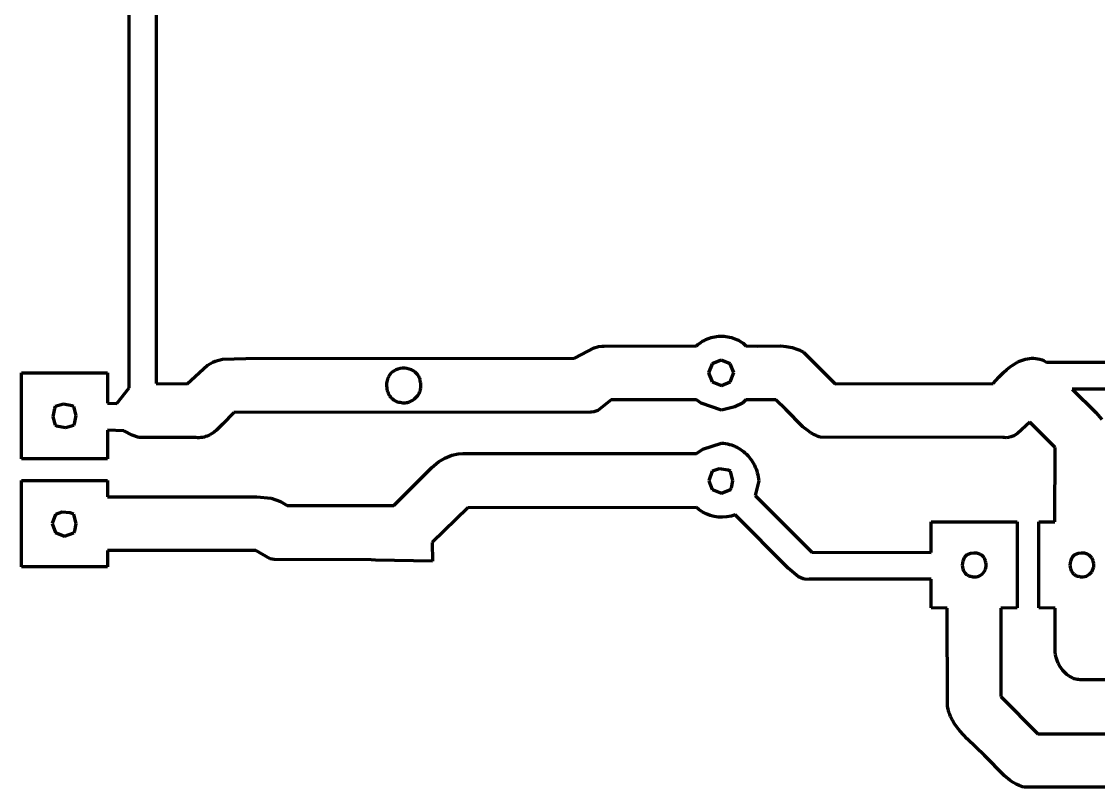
# Model space of a CAD drawing. Header units: millimetres. Extents: x 0.4 to 15.5, y 0.2 to 12.3.
# Drawn here: x 1.326 to 5.495, y 0.25 to 3.214 of the extents above; entities that cross this region are included whole.
import ezdxf

# ---------------------------------------------------------------- set-up
doc = ezdxf.new("R2010")
doc.units = ezdxf.units.MM
doc.layers.add('color#000000ff', color=7, linetype='CONTINUOUS', lineweight=100)

msp = doc.modelspace()

# ---------------------------------------------------------------- linework, layer by layer
at = {"layer": 'color#000000ff'}
for p, q in [((1.8478, 5.0533), (1.8473, 1.8124)), ((1.7433, 1.7964), (1.7431, 4.243)), ((3.9391, 1.9587), (3.9446, 1.9635)), ((3.9446, 1.9635), (3.9503, 1.9681)), ((3.9503, 1.9681), (3.9563, 1.9723)), ((3.9563, 1.9723), (3.9625, 1.9762)), ((3.9625, 1.9762), (3.9688, 1.9797)), ((3.9688, 1.9797), (3.9753, 1.9829)), ((3.9753, 1.9829), (3.982, 1.9857)), ((3.982, 1.9857), (3.9888, 1.9883)), ((3.9888, 1.9883), (3.9957, 1.9904)), ((3.9957, 1.9904), (4.0027, 1.9922)), ((4.0027, 1.9922), (4.0098, 1.9937)), ((4.0098, 1.9937), (4.017, 1.9948)), ((4.017, 1.9948), (4.0242, 1.9956)), ((4.0242, 1.9956), (4.0314, 1.996)), ((4.0314, 1.996), (4.0386, 1.9961)), ((4.0386, 1.9961), (4.0458, 1.9958)), ((4.0458, 1.9958), (4.053, 1.9951)), ((4.053, 1.9951), (4.0601, 1.9941)), ((4.0601, 1.9941), (4.0672, 1.9927)), ((4.0672, 1.9927), (4.0742, 1.991)), ((4.0742, 1.991), (4.0811, 1.9889)), ((4.0811, 1.9889), (4.0878, 1.9864)), ((4.0878, 1.9864), (4.0945, 1.9836)), ((4.0945, 1.9836), (4.101, 1.9804)), ((4.101, 1.9804), (4.1073, 1.9768)), ((4.1073, 1.9768), (4.1134, 1.9729)), ((4.1134, 1.9729), (4.1193, 1.9686)), ((4.1193, 1.9686), (4.125, 1.9639)), ((4.125, 1.9639), (4.1304, 1.9588)), ((3.4672, 1.9105), (3.5434, 1.9507)), ((3.5434, 1.9507), (3.5599, 1.9556)), ((3.5599, 1.9556), (3.5728, 1.9576)), ((3.5728, 1.9576), (3.5818, 1.9578)), ((3.5818, 1.9578), (3.9391, 1.9587)), ((4.1304, 1.9588), (4.177, 1.9578)), ((4.177, 1.9578), (4.2636, 1.9585)), ((4.2636, 1.9585), (4.2867, 1.9562)), ((4.2867, 1.9562), (4.3019, 1.9535)), ((4.3019, 1.9535), (4.3094, 1.9517)), ((4.3094, 1.9517), (4.3168, 1.9497)), ((4.3168, 1.9497), (4.3241, 1.9473)), ((4.3241, 1.9473), (4.3314, 1.9445)), ((4.3314, 1.9445), (4.3386, 1.9414)), ((4.3386, 1.9414), (4.3456, 1.9379)), ((4.3456, 1.9379), (4.3526, 1.9339)), ((4.3526, 1.9339), (4.4764, 1.812)), ((1.968, 1.8119), (2.046, 1.8834)), ((2.046, 1.8834), (2.067, 1.8951)), ((2.067, 1.8951), (2.076, 1.8988)), ((2.076, 1.8988), (2.104, 1.9067)), ((2.104, 1.9067), (2.195, 1.9098)), ((2.195, 1.9098), (3.4672, 1.9105)), ((3.9996, 1.8891), (3.9861, 1.8537)), ((4.0342, 1.9028), (3.9996, 1.8891)), ((4.0695, 1.8892), (4.0342, 1.9028)), ((4.0835, 1.8556), (4.0695, 1.8892)), ((5.1403, 1.8668), (5.1537, 1.8775)), ((5.1537, 1.8775), (5.1606, 1.8824)), ((5.1606, 1.8824), (5.1676, 1.8871)), ((5.1676, 1.8871), (5.1747, 1.8914)), ((5.1747, 1.8914), (5.182, 1.8954)), ((5.182, 1.8954), (5.1894, 1.899)), ((5.1894, 1.899), (5.1968, 1.9022)), ((5.1968, 1.9022), (5.2044, 1.9049)), ((5.2044, 1.9049), (5.2121, 1.9071)), ((5.2121, 1.9071), (5.2199, 1.9088)), ((5.2199, 1.9088), (5.2277, 1.91)), ((5.2277, 1.91), (5.2357, 1.9106)), ((5.2357, 1.9106), (5.2437, 1.9107)), ((5.2437, 1.9107), (5.2519, 1.91)), ((5.2519, 1.91), (5.2601, 1.9087)), ((5.2601, 1.9087), (5.2684, 1.9067)), ((5.2684, 1.9067), (5.2767, 1.904)), ((5.2767, 1.904), (5.2852, 1.9005)), ((5.2852, 1.9005), (5.2936, 1.8962)), ((5.2936, 1.8962), (6.6889, 1.8951)), ((1.3264, 1.5209), (1.3264, 1.8541)), ((1.3264, 1.8541), (1.6597, 1.8541)), ((1.6597, 1.8541), (1.6596, 1.7363)), ((2.745, 1.8354), (2.743, 1.8303)), ((2.7474, 1.8404), (2.745, 1.8354)), ((2.7503, 1.8451), (2.7474, 1.8404)), ((2.7536, 1.8495), (2.7503, 1.8451)), ((2.7573, 1.8537), (2.7536, 1.8495)), ((2.7614, 1.8574), (2.7573, 1.8537)), ((2.766, 1.8608), (2.7614, 1.8574)), ((2.7711, 1.8638), (2.766, 1.8608)), ((2.7751, 1.8658), (2.7711, 1.8638)), ((2.7833, 1.869), (2.7751, 1.8658)), ((2.7919, 1.8711), (2.7833, 1.869)), ((2.8007, 1.872), (2.7919, 1.8711)), ((2.8096, 1.8719), (2.8007, 1.872)), ((2.8184, 1.8708), (2.8096, 1.8719)), ((2.827, 1.8687), (2.8184, 1.8708)), ((2.8353, 1.8656), (2.827, 1.8687)), ((2.843, 1.8615), (2.8353, 1.8656)), ((2.8501, 1.8565), (2.843, 1.8615)), ((2.8564, 1.8506), (2.8501, 1.8565)), ((2.8592, 1.8474), (2.8564, 1.8506)), ((2.8617, 1.8439), (2.8592, 1.8474)), ((2.864, 1.8402), (2.8617, 1.8439)), ((2.866, 1.8363), (2.864, 1.8402)), ((2.8677, 1.8322), (2.866, 1.8363)), ((3.9861, 1.8537), (3.9998, 1.8191)), ((4.0699, 1.8192), (4.0835, 1.8556)), ((5.0872, 1.8126), (5.1093, 1.8373)), ((5.1093, 1.8373), (5.1275, 1.8554)), ((5.1275, 1.8554), (5.1403, 1.8668)), ((1.6957, 1.7357), (1.7433, 1.7964)), ((1.8473, 1.8124), (1.968, 1.8119)), ((2.7396, 1.8139), (2.7393, 1.8083)), ((2.7393, 1.8083), (2.7394, 1.8027)), ((2.7394, 1.8027), (2.7399, 1.7971)), ((2.7403, 1.8195), (2.7396, 1.8139)), ((2.7399, 1.7971), (2.7408, 1.7915)), ((2.7415, 1.8249), (2.7403, 1.8195)), ((2.743, 1.8303), (2.7415, 1.8249)), ((2.869, 1.8279), (2.8677, 1.8322)), ((2.87, 1.8234), (2.869, 1.8279)), ((2.8707, 1.8187), (2.87, 1.8234)), ((2.8717, 1.814), (2.8707, 1.8187)), ((2.8712, 1.7911), (2.872, 1.7956)), ((2.8723, 1.8093), (2.8717, 1.814)), ((2.872, 1.7956), (2.8724, 1.8001)), ((2.8725, 1.8047), (2.8723, 1.8093)), ((2.8724, 1.8001), (2.8725, 1.8047)), ((3.9998, 1.8191), (4.0352, 1.8055)), ((4.0352, 1.8055), (4.0699, 1.8192)), ((4.4764, 1.812), (5.0872, 1.8126)), ((2.7408, 1.7915), (2.742, 1.786)), ((2.742, 1.786), (2.7437, 1.7807)), ((2.7437, 1.7807), (2.7458, 1.7755)), ((2.7458, 1.7755), (2.7482, 1.7706)), ((2.7482, 1.7706), (2.751, 1.7659)), ((2.751, 1.7659), (2.7542, 1.7614)), ((2.7542, 1.7614), (2.7577, 1.7573)), ((2.7577, 1.7573), (2.7617, 1.7535)), ((2.7617, 1.7535), (2.7659, 1.7501)), ((2.8408, 1.7485), (2.848, 1.7537)), ((2.848, 1.7537), (2.8545, 1.7599)), ((2.8545, 1.7599), (2.8602, 1.7668)), ((2.8602, 1.7668), (2.865, 1.7744)), ((2.865, 1.7744), (2.8687, 1.7825)), ((2.8687, 1.7825), (2.8701, 1.7868)), ((2.8701, 1.7868), (2.8712, 1.7911)), ((6.6923, 1.7918), (5.393, 1.7917)), ((5.393, 1.7917), (5.485, 1.7008)), ((1.4537, 1.7162), (1.4481, 1.6838)), ((1.4571, 1.7235), (1.4537, 1.7162)), ((1.4893, 1.7325), (1.4571, 1.7235)), ((1.5218, 1.7269), (1.4893, 1.7325)), ((1.5291, 1.7235), (1.5218, 1.7269)), ((1.5381, 1.6888), (1.5291, 1.7235)), ((1.6596, 1.7363), (1.6957, 1.7357)), ((2.7659, 1.7501), (2.7706, 1.7472)), ((2.7706, 1.7472), (2.7755, 1.7447)), ((2.7755, 1.7447), (2.7809, 1.7427)), ((2.7809, 1.7427), (2.7865, 1.7413)), ((2.7865, 1.7413), (2.7925, 1.7404)), ((2.7925, 1.7404), (2.7972, 1.7394)), ((2.7972, 1.7394), (2.8019, 1.7388)), ((2.8019, 1.7388), (2.8065, 1.7386)), ((2.8065, 1.7386), (2.8111, 1.7387)), ((2.8111, 1.7387), (2.8157, 1.7392)), ((2.8157, 1.7392), (2.8201, 1.74)), ((2.8201, 1.74), (2.8245, 1.7411)), ((2.8245, 1.7411), (2.8287, 1.7425)), ((2.8287, 1.7425), (2.8329, 1.7443)), ((2.8329, 1.7443), (2.8408, 1.7485)), ((3.6082, 1.75), (3.5572, 1.7083)), ((3.9391, 1.7497), (3.6082, 1.75)), ((3.9566, 1.7363), (3.9391, 1.7497)), ((4.0353, 1.7094), (3.9566, 1.7363)), ((4.0879, 1.723), (4.0353, 1.7094)), ((4.1165, 1.7375), (4.0879, 1.723)), ((4.1304, 1.7496), (4.1165, 1.7375)), ((4.2464, 1.75), (4.1304, 1.7496)), ((4.285, 1.7119), (4.2464, 1.75)), ((4.3512, 1.6455), (4.285, 1.7119)), ((1.4481, 1.6838), (1.457, 1.6515)), ((1.5314, 1.6564), (1.5381, 1.6888)), ((2.1486, 1.7012), (2.1044, 1.6552)), ((3.5283, 1.7017), (2.1486, 1.7012)), ((3.5318, 1.7017), (3.5283, 1.7017)), ((3.5418, 1.703), (3.5318, 1.7017)), ((3.5572, 1.7083), (3.5418, 1.703)), ((5.485, 1.7008), (5.5085, 1.674)), ((1.457, 1.6515), (1.4619, 1.6492)), ((1.4619, 1.6492), (1.4968, 1.6426)), ((1.4968, 1.6426), (1.5291, 1.6515)), ((1.5291, 1.6515), (1.5314, 1.6564)), ((1.722, 1.6301), (1.6597, 1.6321)), ((1.6597, 1.6321), (1.6597, 1.5209)), ((1.7542, 1.613), (1.722, 1.6301)), ((2.0812, 1.6326), (2.0714, 1.6247)), ((2.1044, 1.6552), (2.0812, 1.6326)), ((4.3694, 1.6312), (4.3512, 1.6455)), ((4.3822, 1.6227), (4.3694, 1.6312)), ((5.2296, 1.6631), (5.1817, 1.6192)), ((5.327, 1.5651), (5.2296, 1.6631)), ((1.7806, 1.6037), (1.7542, 1.613)), ((1.7912, 1.6039), (1.7806, 1.6037)), ((2.0007, 1.6038), (1.7912, 1.6039)), ((2.0076, 1.6032), (2.0007, 1.6038)), ((2.0143, 1.6031), (2.0076, 1.6032)), ((2.0207, 1.6035), (2.0143, 1.6031)), ((2.027, 1.6043), (2.0207, 1.6035)), ((2.0331, 1.6056), (2.027, 1.6043)), ((2.039, 1.6073), (2.0331, 1.6056)), ((2.0448, 1.6094), (2.039, 1.6073)), ((2.0504, 1.6118), (2.0448, 1.6094)), ((2.0558, 1.6146), (2.0504, 1.6118)), ((2.0611, 1.6177), (2.0558, 1.6146)), ((2.0714, 1.6247), (2.0611, 1.6177)), ((4.3956, 1.615), (4.3822, 1.6227)), ((4.4026, 1.6116), (4.3956, 1.615)), ((4.4098, 1.6084), (4.4026, 1.6116)), ((4.4171, 1.6055), (4.4098, 1.6084)), ((5.1247, 1.604), (4.4171, 1.6055)), ((5.1293, 1.6035), (5.1247, 1.604)), ((5.1383, 1.6034), (5.1293, 1.6035)), ((5.1469, 1.6044), (5.1383, 1.6034)), ((5.1552, 1.6063), (5.1469, 1.6044)), ((5.167, 1.6108), (5.1552, 1.6063)), ((5.1817, 1.6192), (5.167, 1.6108)), ((3.9391, 1.542), (3.9629, 1.5592)), ((3.9629, 1.5592), (4.0356, 1.5824)), ((4.0356, 1.5824), (4.0437, 1.5818)), ((4.0437, 1.5818), (4.0516, 1.5807)), ((4.0516, 1.5807), (4.0593, 1.5792)), ((4.0593, 1.5792), (4.0669, 1.5774)), ((4.0669, 1.5774), (4.0743, 1.5751)), ((4.0743, 1.5751), (4.0816, 1.5725)), ((4.0816, 1.5725), (4.0886, 1.5695)), ((4.0886, 1.5695), (4.0955, 1.5662)), ((4.0955, 1.5662), (4.1022, 1.5625)), ((4.1022, 1.5625), (4.1086, 1.5586)), ((4.1086, 1.5586), (4.1149, 1.5543)), ((4.1149, 1.5543), (4.1209, 1.5497)), ((4.1209, 1.5497), (4.1266, 1.5448)), ((4.1266, 1.5448), (4.1322, 1.5396)), ((5.3265, 1.2779), (5.327, 1.5651)), ((1.6597, 1.5209), (1.3264, 1.5209)), ((2.9149, 1.488), (2.9407, 1.5099)), ((2.9407, 1.5099), (2.9655, 1.5247)), ((2.9655, 1.5247), (2.9924, 1.5352)), ((2.9924, 1.5352), (3.0159, 1.5403)), ((3.0159, 1.5403), (3.0352, 1.5417)), ((3.0352, 1.5417), (3.04, 1.5417)), ((3.04, 1.5417), (3.9391, 1.542)), ((4.1322, 1.5396), (4.1375, 1.5342)), ((4.1375, 1.5342), (4.1425, 1.5285)), ((4.1425, 1.5285), (4.1472, 1.5225)), ((4.1472, 1.5225), (4.1517, 1.5164)), ((4.1517, 1.5164), (4.1558, 1.51)), ((4.1558, 1.51), (4.1597, 1.5034)), ((4.1597, 1.5034), (4.1633, 1.4966)), ((2.7678, 1.3404), (2.9149, 1.488)), ((3.9995, 1.4732), (3.9862, 1.437)), ((4.0262, 1.4822), (3.9995, 1.4732)), ((4.061, 1.4778), (4.0262, 1.4822)), ((4.0707, 1.4735), (4.061, 1.4778)), ((4.0798, 1.4366), (4.0707, 1.4735)), ((4.1633, 1.4966), (4.1665, 1.4897)), ((4.1665, 1.4897), (4.1695, 1.4825)), ((4.1695, 1.4825), (4.172, 1.4752)), ((4.172, 1.4752), (4.1743, 1.4678)), ((4.1743, 1.4678), (4.1762, 1.4602)), ((4.1762, 1.4602), (4.1777, 1.4525)), ((1.3264, 1.1042), (1.3264, 1.4375)), ((1.3264, 1.4375), (1.6597, 1.4375)), ((1.6597, 1.4375), (1.6596, 1.3751)), ((3.9862, 1.437), (3.9998, 1.4024)), ((4.074, 1.4095), (4.0798, 1.4366)), ((4.1797, 1.4368), (4.1658, 1.3794)), ((4.1777, 1.4525), (4.1789, 1.4447)), ((4.1789, 1.4447), (4.1797, 1.4368)), ((3.9998, 1.4024), (4.0352, 1.3889)), ((4.0352, 1.3889), (4.0704, 1.4023)), ((4.0704, 1.4023), (4.074, 1.4095)), ((4.1658, 1.3794), (4.385, 1.1599)), ((1.6596, 1.3751), (2.2367, 1.3751)), ((2.2367, 1.3751), (2.2924, 1.3694)), ((2.2924, 1.3694), (2.3287, 1.3563)), ((2.3287, 1.3563), (2.3545, 1.3404)), ((2.3545, 1.3404), (2.7678, 1.3404)), ((1.4578, 1.3065), (1.4445, 1.2712)), ((1.4821, 1.3152), (1.4578, 1.3065)), ((1.5145, 1.3127), (1.4821, 1.3152)), ((1.5291, 1.3069), (1.5145, 1.3127)), ((1.5381, 1.2699), (1.5291, 1.3069)), ((3.054, 1.3325), (2.9164, 1.1977)), ((3.9391, 1.333), (3.054, 1.3325)), ((3.9477, 1.3258), (3.9391, 1.333)), ((3.9614, 1.3164), (3.9477, 1.3258)), ((3.976, 1.3088), (3.9614, 1.3164)), ((3.9914, 1.3028), (3.976, 1.3088)), ((4.0072, 1.2986), (3.9914, 1.3028)), ((4.0235, 1.2962), (4.0072, 1.2986)), ((4.0399, 1.2956), (4.0235, 1.2962)), ((4.0564, 1.2968), (4.0399, 1.2956)), ((4.0727, 1.2999), (4.0564, 1.2968)), ((4.0886, 1.3049), (4.0727, 1.2999)), ((4.2936, 1.0987), (4.0886, 1.3049)), ((1.4445, 1.2712), (1.458, 1.2359)), ((1.5323, 1.2428), (1.5381, 1.2699)), ((4.8471, 1.1596), (4.8472, 1.2778)), ((4.8472, 1.2778), (5.1806, 1.2778)), ((5.1806, 1.2778), (5.1806, 0.9447)), ((5.2639, 1.2777), (5.3265, 1.2779)), ((5.2639, 0.9446), (5.2639, 1.2777)), ((1.458, 1.2359), (1.4926, 1.2223)), ((1.4926, 1.2223), (1.5288, 1.2356)), ((1.5288, 1.2356), (1.5323, 1.2428)), ((2.9164, 1.1977), (2.9167, 1.125)), ((2.2331, 1.1662), (1.6596, 1.1666)), ((1.6596, 1.1666), (1.6597, 1.1042)), ((2.2882, 1.1346), (2.2331, 1.1662)), ((2.3047, 1.1322), (2.2882, 1.1346)), ((2.6796, 1.131), (2.3047, 1.1322)), ((2.6959, 1.1289), (2.6796, 1.131)), ((2.9167, 1.125), (2.6959, 1.1289)), ((4.385, 1.1599), (4.8471, 1.1596)), ((4.9721, 1.1323), (4.9697, 1.1253)), ((4.9756, 1.1388), (4.9721, 1.1323)), ((4.9778, 1.1418), (4.9756, 1.1388)), ((4.9802, 1.1446), (4.9778, 1.1418)), ((4.9829, 1.1472), (4.9802, 1.1446)), ((4.9858, 1.1495), (4.9829, 1.1472)), ((4.989, 1.1515), (4.9858, 1.1495)), ((5.0001, 1.1556), (4.989, 1.1515)), ((5.0119, 1.1571), (5.0001, 1.1556)), ((5.0239, 1.1561), (5.0119, 1.1571)), ((5.0353, 1.1526), (5.0239, 1.1561)), ((5.0429, 1.1483), (5.0353, 1.1526)), ((5.0493, 1.1426), (5.0429, 1.1483)), ((5.0528, 1.138), (5.0493, 1.1426)), ((5.0556, 1.1328), (5.0528, 1.138)), ((5.0575, 1.127), (5.0556, 1.1328)), ((5.0581, 1.1238), (5.0575, 1.127)), ((5.3888, 1.1324), (5.3863, 1.1253)), ((5.3923, 1.1388), (5.3888, 1.1324)), ((5.3945, 1.1418), (5.3923, 1.1388)), ((5.3969, 1.1446), (5.3945, 1.1418)), ((5.3996, 1.1472), (5.3969, 1.1446)), ((5.4025, 1.1495), (5.3996, 1.1472)), ((5.4058, 1.1515), (5.4025, 1.1495)), ((5.4167, 1.1556), (5.4058, 1.1515)), ((5.4286, 1.1571), (5.4167, 1.1556)), ((5.4406, 1.1561), (5.4286, 1.1571)), ((5.4519, 1.1526), (5.4406, 1.1561)), ((5.4595, 1.1484), (5.4519, 1.1526)), ((5.4659, 1.1427), (5.4595, 1.1484)), ((5.4695, 1.1381), (5.4659, 1.1427)), ((5.4722, 1.1329), (5.4695, 1.1381)), ((5.4741, 1.1271), (5.4722, 1.1329)), ((5.4748, 1.1239), (5.4741, 1.1271)), ((1.6597, 1.1042), (1.3264, 1.1042)), ((4.3338, 1.065), (4.2936, 1.0987)), ((4.9683, 1.1179), (4.9679, 1.1104)), ((4.9679, 1.1104), (4.9686, 1.1029)), ((4.9697, 1.1253), (4.9683, 1.1179)), ((4.9686, 1.1029), (4.9702, 1.0956)), ((4.9702, 1.0956), (4.9729, 1.0887)), ((4.9729, 1.0887), (4.9766, 1.0824)), ((5.0501, 1.0819), (5.054, 1.0874)), ((5.054, 1.0874), (5.0571, 1.0934)), ((5.0571, 1.0934), (5.0592, 1.0998)), ((5.0592, 1.1203), (5.0581, 1.1238)), ((5.0603, 1.1133), (5.0592, 1.1203)), ((5.0592, 1.0998), (5.0603, 1.1064)), ((5.0603, 1.1064), (5.0603, 1.1133)), ((5.3849, 1.118), (5.3845, 1.1104)), ((5.3845, 1.1104), (5.3852, 1.103)), ((5.3863, 1.1253), (5.3849, 1.118)), ((5.3852, 1.103), (5.3869, 1.0957)), ((5.3869, 1.0957), (5.3895, 1.0888)), ((5.3895, 1.0888), (5.3932, 1.0825)), ((5.4646, 1.0794), (5.4688, 1.0846)), ((5.4688, 1.0846), (5.4723, 1.0904)), ((5.4723, 1.0904), (5.4749, 1.0966)), ((5.4758, 1.1204), (5.4748, 1.1239)), ((5.4749, 1.0966), (5.4766, 1.1031)), ((5.4766, 1.1169), (5.4758, 1.1204)), ((5.4772, 1.1099), (5.4766, 1.1169)), ((5.4766, 1.1031), (5.4772, 1.1099)), ((4.3516, 1.0574), (4.3338, 1.065)), ((4.3644, 1.0552), (4.3516, 1.0574)), ((4.3746, 1.0555), (4.3644, 1.0552)), ((4.8472, 1.0555), (4.3746, 1.0555)), ((4.8472, 0.9445), (4.8472, 1.0555)), ((4.9766, 1.0824), (4.9788, 1.0795)), ((4.9788, 1.0795), (4.9812, 1.0769)), ((4.9812, 1.0769), (4.9839, 1.0745)), ((4.9839, 1.0745), (4.9869, 1.0723)), ((4.9869, 1.0723), (4.9901, 1.0705)), ((4.9901, 1.0705), (4.9935, 1.0689)), ((4.9935, 1.0689), (4.9972, 1.0677)), ((4.9972, 1.0677), (5.0011, 1.0669)), ((5.0011, 1.0669), (5.0046, 1.0658)), ((5.0046, 1.0658), (5.0081, 1.0651)), ((5.0081, 1.0651), (5.0151, 1.0645)), ((5.0151, 1.0645), (5.0219, 1.0651)), ((5.0219, 1.0651), (5.0284, 1.0668)), ((5.0284, 1.0668), (5.0346, 1.0694)), ((5.0346, 1.0694), (5.0403, 1.0728)), ((5.0403, 1.0728), (5.0456, 1.077)), ((5.0456, 1.077), (5.0501, 1.0819)), ((5.3932, 1.0825), (5.3954, 1.0796)), ((5.3954, 1.0796), (5.3978, 1.077)), ((5.3978, 1.077), (5.4005, 1.0746)), ((5.4005, 1.0746), (5.4034, 1.0724)), ((5.4034, 1.0724), (5.4066, 1.0706)), ((5.4066, 1.0706), (5.41, 1.069)), ((5.41, 1.069), (5.4137, 1.0678)), ((5.4137, 1.0678), (5.4176, 1.0669)), ((5.4176, 1.0669), (5.4211, 1.0659)), ((5.4211, 1.0659), (5.4246, 1.0651)), ((5.4246, 1.0651), (5.4281, 1.0647)), ((5.4281, 1.0647), (5.435, 1.0647)), ((5.435, 1.0647), (5.4417, 1.0658)), ((5.4417, 1.0658), (5.4481, 1.0679)), ((5.4481, 1.0679), (5.4542, 1.071)), ((5.4542, 1.071), (5.4597, 1.0748)), ((5.4597, 1.0748), (5.4646, 1.0794)), ((4.9098, 0.9443), (4.8472, 0.9445)), ((4.9108, 0.5657), (4.9098, 0.9443)), ((5.1176, 0.9438), (5.1175, 0.6015)), ((5.1806, 0.9447), (5.1176, 0.9438)), ((5.3267, 0.9439), (5.2639, 0.9446)), ((5.3276, 0.774), (5.3267, 0.9439)), ((5.329, 0.7632), (5.3276, 0.774)), ((5.3314, 0.7523), (5.329, 0.7632)), ((5.3347, 0.7416), (5.3314, 0.7523)), ((5.339, 0.7311), (5.3347, 0.7416)), ((5.3441, 0.721), (5.339, 0.7311)), ((5.3501, 0.7114), (5.3441, 0.721)), ((5.3569, 0.7024), (5.3501, 0.7114)), ((5.3645, 0.6941), (5.3569, 0.7024)), ((5.3728, 0.6867), (5.3645, 0.6941)), ((5.3817, 0.6802), (5.3728, 0.6867)), ((5.3864, 0.6774), (5.3817, 0.6802)), ((5.3913, 0.6749), (5.3864, 0.6774)), ((5.3963, 0.6727), (5.3913, 0.6749)), ((5.4015, 0.6708), (5.3963, 0.6727)), ((5.4068, 0.6692), (5.4015, 0.6708)), ((5.4122, 0.668), (5.4068, 0.6692)), ((5.4177, 0.6671), (5.4122, 0.668)), ((5.4234, 0.6667), (5.4177, 0.6671)), ((5.4292, 0.6666), (5.4234, 0.6667)), ((11.8902, 0.6665), (5.4292, 0.6666)), ((5.1175, 0.6015), (5.2608, 0.458)), ((4.9122, 0.557), (4.9108, 0.5657)), ((4.914, 0.5485), (4.9122, 0.557)), ((4.9163, 0.5404), (4.914, 0.5485)), ((4.919, 0.5324), (4.9163, 0.5404)), ((4.9221, 0.5247), (4.919, 0.5324)), ((4.9256, 0.5171), (4.9221, 0.5247)), ((4.9294, 0.5098), (4.9256, 0.5171)), ((4.9335, 0.5026), (4.9294, 0.5098)), ((4.9379, 0.4956), (4.9335, 0.5026)), ((4.9476, 0.4821), (4.9379, 0.4956)), ((4.9581, 0.4691), (4.9476, 0.4821)), ((4.9873, 0.4384), (4.9581, 0.4691)), ((5.0536, 0.3732), (4.9873, 0.4384)), ((5.2608, 0.458), (14.8714, 0.4583)), ((5.1317, 0.2948), (5.0536, 0.3732)), ((5.1529, 0.2773), (5.1317, 0.2948)), ((5.1642, 0.2697), (5.1529, 0.2773)), ((5.1759, 0.2629), (5.1642, 0.2697)), ((5.1883, 0.257), (5.1759, 0.2629)), ((5.1947, 0.2545), (5.1883, 0.257)), ((5.2013, 0.2523), (5.1947, 0.2545)), ((5.2081, 0.2504), (5.2013, 0.2523)), ((14.9174, 0.2499), (5.2081, 0.2504))]:
    msp.add_line(p, q, dxfattribs=at)

doc.saveas('drawing.dxf')
